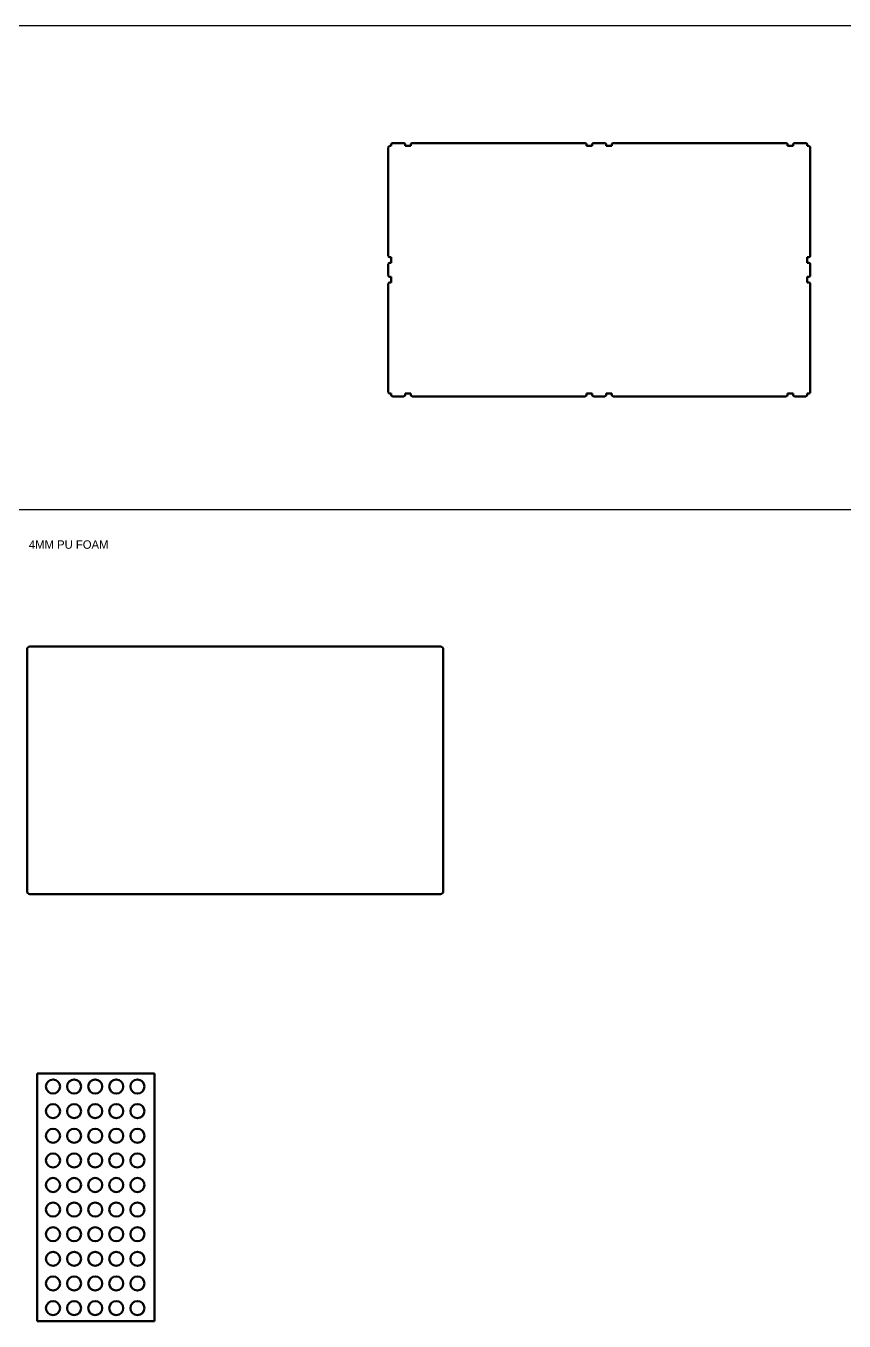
# Model space of a CAD drawing. Header units: inches. Extents: x -37 to 2382, y -491 to 489.
# Drawn here: x 843 to 1425, y -490 to 431 of the extents above; entities that cross this region are included whole.
import ezdxf

# ---------------------------------------------------------------- set-up
doc = ezdxf.new("R2010")
doc.units = ezdxf.units.IN
doc.header["$MEASUREMENT"] = 0
doc.layers.add('Layer 1', color=7, linetype='Continuous')
doc.layers.add('Layer 2', color=7, linetype='Continuous')

msp = doc.modelspace()

# ---------------------------------------------------------------- linework, layer by layer
msp.add_lwpolyline([(15.67, 87.45), (2381.81, 87.45), (2381.81, 431.18), (15.67, 431.18)], close=True)
at = {"layer": 'Layer 1', "color": 18, "lineweight": 50, "true_color": 0x020202}
for points in [[(844.31, -184), (844.31, -12)], [(1138.31, -10), (846.31, -10)], [(1140.31, -184), (1140.31, -12)], [(1138.31, -186), (846.31, -186)], [(851.49, -313.53), (851.49, -489.53)], [(934.99, -313.53), (851.49, -313.53)], [(934.99, -313.53), (934.99, -489.53)], [(851.49, -489.53), (934.99, -489.53)]]:
    msp.add_lwpolyline(points, dxfattribs=at)
for points in [[(846.31, -10), (845.2, -10), (844.31, -10.9), (844.31, -12)], [(1140.31, -12), (1140.31, -10.9), (1139.41, -10), (1138.31, -10)], [(844.31, -184), (844.31, -185.1), (845.2, -186), (846.31, -186)], [(1138.31, -186), (1139.41, -186), (1140.31, -185.1), (1140.31, -184)]]:
    msp.add_open_spline(points, degree=3, dxfattribs=at)
for points in [[(867.74, -322.78), (867.74, -320.02), (865.5, -317.78), (862.74, -317.78), (859.97, -317.78), (857.74, -320.02), (857.74, -322.78), (857.74, -325.54), (859.97, -327.78), (862.74, -327.78), (865.5, -327.78), (867.74, -325.54), (867.74, -322.78)], [(882.74, -322.78), (882.74, -320.02), (880.5, -317.78), (877.74, -317.78), (874.97, -317.78), (872.74, -320.02), (872.74, -322.78), (872.74, -325.54), (874.97, -327.78), (877.74, -327.78), (880.5, -327.78), (882.74, -325.54), (882.74, -322.78)], [(897.74, -322.78), (897.74, -320.02), (895.5, -317.78), (892.74, -317.78), (889.97, -317.78), (887.74, -320.02), (887.74, -322.78), (887.74, -325.54), (889.97, -327.78), (892.74, -327.78), (895.5, -327.78), (897.74, -325.54), (897.74, -322.78)], [(912.74, -322.78), (912.74, -320.02), (910.5, -317.78), (907.74, -317.78), (904.97, -317.78), (902.74, -320.02), (902.74, -322.78), (902.74, -325.54), (904.97, -327.78), (907.74, -327.78), (910.5, -327.78), (912.74, -325.54), (912.74, -322.78)], [(927.74, -322.78), (927.74, -320.02), (925.5, -317.78), (922.74, -317.78), (919.97, -317.78), (917.74, -320.02), (917.74, -322.78), (917.74, -325.54), (919.97, -327.78), (922.74, -327.78), (925.5, -327.78), (927.74, -325.54), (927.74, -322.78)], [(867.74, -340.28), (867.74, -337.52), (865.5, -335.28), (862.74, -335.28), (859.97, -335.28), (857.74, -337.52), (857.74, -340.28), (857.74, -343.04), (859.97, -345.28), (862.74, -345.28), (865.5, -345.28), (867.74, -343.04), (867.74, -340.28)], [(882.74, -340.28), (882.74, -337.52), (880.5, -335.28), (877.74, -335.28), (874.97, -335.28), (872.74, -337.52), (872.74, -340.28), (872.74, -343.04), (874.97, -345.28), (877.74, -345.28), (880.5, -345.28), (882.74, -343.04), (882.74, -340.28)], [(897.74, -340.28), (897.74, -337.52), (895.5, -335.28), (892.74, -335.28), (889.97, -335.28), (887.74, -337.52), (887.74, -340.28), (887.74, -343.04), (889.97, -345.28), (892.74, -345.28), (895.5, -345.28), (897.74, -343.04), (897.74, -340.28)], [(912.74, -340.28), (912.74, -337.52), (910.5, -335.28), (907.74, -335.28), (904.97, -335.28), (902.74, -337.52), (902.74, -340.28), (902.74, -343.04), (904.97, -345.28), (907.74, -345.28), (910.5, -345.28), (912.74, -343.04), (912.74, -340.28)], [(927.74, -340.28), (927.74, -337.52), (925.5, -335.28), (922.74, -335.28), (919.97, -335.28), (917.74, -337.52), (917.74, -340.28), (917.74, -343.04), (919.97, -345.28), (922.74, -345.28), (925.5, -345.28), (927.74, -343.04), (927.74, -340.28)], [(867.74, -357.78), (867.74, -355.02), (865.5, -352.78), (862.74, -352.78), (859.97, -352.78), (857.74, -355.02), (857.74, -357.78), (857.74, -360.54), (859.97, -362.78), (862.74, -362.78), (865.5, -362.78), (867.74, -360.54), (867.74, -357.78)], [(882.74, -357.78), (882.74, -355.02), (880.5, -352.78), (877.74, -352.78), (874.97, -352.78), (872.74, -355.02), (872.74, -357.78), (872.74, -360.54), (874.97, -362.78), (877.74, -362.78), (880.5, -362.78), (882.74, -360.54), (882.74, -357.78)], [(897.74, -357.78), (897.74, -355.02), (895.5, -352.78), (892.74, -352.78), (889.97, -352.78), (887.74, -355.02), (887.74, -357.78), (887.74, -360.54), (889.97, -362.78), (892.74, -362.78), (895.5, -362.78), (897.74, -360.54), (897.74, -357.78)], [(912.74, -357.78), (912.74, -355.02), (910.5, -352.78), (907.74, -352.78), (904.97, -352.78), (902.74, -355.02), (902.74, -357.78), (902.74, -360.54), (904.97, -362.78), (907.74, -362.78), (910.5, -362.78), (912.74, -360.54), (912.74, -357.78)], [(927.74, -357.78), (927.74, -355.02), (925.5, -352.78), (922.74, -352.78), (919.97, -352.78), (917.74, -355.02), (917.74, -357.78), (917.74, -360.54), (919.97, -362.78), (922.74, -362.78), (925.5, -362.78), (927.74, -360.54), (927.74, -357.78)], [(867.74, -375.28), (867.74, -372.52), (865.5, -370.28), (862.74, -370.28), (859.97, -370.28), (857.74, -372.52), (857.74, -375.28), (857.74, -378.04), (859.97, -380.28), (862.74, -380.28), (865.5, -380.28), (867.74, -378.04), (867.74, -375.28)], [(882.74, -375.28), (882.74, -372.52), (880.5, -370.28), (877.74, -370.28), (874.97, -370.28), (872.74, -372.52), (872.74, -375.28), (872.74, -378.04), (874.97, -380.28), (877.74, -380.28), (880.5, -380.28), (882.74, -378.04), (882.74, -375.28)], [(897.74, -375.28), (897.74, -372.52), (895.5, -370.28), (892.74, -370.28), (889.97, -370.28), (887.74, -372.52), (887.74, -375.28), (887.74, -378.04), (889.97, -380.28), (892.74, -380.28), (895.5, -380.28), (897.74, -378.04), (897.74, -375.28)], [(912.74, -375.28), (912.74, -372.52), (910.5, -370.28), (907.74, -370.28), (904.97, -370.28), (902.74, -372.52), (902.74, -375.28), (902.74, -378.04), (904.97, -380.28), (907.74, -380.28), (910.5, -380.28), (912.74, -378.04), (912.74, -375.28)], [(927.74, -375.28), (927.74, -372.52), (925.5, -370.28), (922.74, -370.28), (919.97, -370.28), (917.74, -372.52), (917.74, -375.28), (917.74, -378.04), (919.97, -380.28), (922.74, -380.28), (925.5, -380.28), (927.74, -378.04), (927.74, -375.28)], [(867.74, -392.78), (867.74, -390.02), (865.5, -387.78), (862.74, -387.78), (859.97, -387.78), (857.74, -390.02), (857.74, -392.78), (857.74, -395.54), (859.97, -397.78), (862.74, -397.78), (865.5, -397.78), (867.74, -395.54), (867.74, -392.78)], [(882.74, -392.78), (882.74, -390.02), (880.5, -387.78), (877.74, -387.78), (874.97, -387.78), (872.74, -390.02), (872.74, -392.78), (872.74, -395.54), (874.97, -397.78), (877.74, -397.78), (880.5, -397.78), (882.74, -395.54), (882.74, -392.78)], [(897.74, -392.78), (897.74, -390.02), (895.5, -387.78), (892.74, -387.78), (889.97, -387.78), (887.74, -390.02), (887.74, -392.78), (887.74, -395.54), (889.97, -397.78), (892.74, -397.78), (895.5, -397.78), (897.74, -395.54), (897.74, -392.78)], [(912.74, -392.78), (912.74, -390.02), (910.5, -387.78), (907.74, -387.78), (904.97, -387.78), (902.74, -390.02), (902.74, -392.78), (902.74, -395.54), (904.97, -397.78), (907.74, -397.78), (910.5, -397.78), (912.74, -395.54), (912.74, -392.78)], [(927.74, -392.78), (927.74, -390.02), (925.5, -387.78), (922.74, -387.78), (919.97, -387.78), (917.74, -390.02), (917.74, -392.78), (917.74, -395.54), (919.97, -397.78), (922.74, -397.78), (925.5, -397.78), (927.74, -395.54), (927.74, -392.78)], [(867.74, -410.28), (867.74, -407.52), (865.5, -405.28), (862.74, -405.28), (859.97, -405.28), (857.74, -407.52), (857.74, -410.28), (857.74, -413.04), (859.97, -415.28), (862.74, -415.28), (865.5, -415.28), (867.74, -413.04), (867.74, -410.28)], [(882.74, -410.28), (882.74, -407.52), (880.5, -405.28), (877.74, -405.28), (874.97, -405.28), (872.74, -407.52), (872.74, -410.28), (872.74, -413.04), (874.97, -415.28), (877.74, -415.28), (880.5, -415.28), (882.74, -413.04), (882.74, -410.28)], [(897.74, -410.28), (897.74, -407.52), (895.5, -405.28), (892.74, -405.28), (889.97, -405.28), (887.74, -407.52), (887.74, -410.28), (887.74, -413.04), (889.97, -415.28), (892.74, -415.28), (895.5, -415.28), (897.74, -413.04), (897.74, -410.28)], [(912.74, -410.28), (912.74, -407.52), (910.5, -405.28), (907.74, -405.28), (904.97, -405.28), (902.74, -407.52), (902.74, -410.28), (902.74, -413.04), (904.97, -415.28), (907.74, -415.28), (910.5, -415.28), (912.74, -413.04), (912.74, -410.28)], [(927.74, -410.28), (927.74, -407.52), (925.5, -405.28), (922.74, -405.28), (919.97, -405.28), (917.74, -407.52), (917.74, -410.28), (917.74, -413.04), (919.97, -415.28), (922.74, -415.28), (925.5, -415.28), (927.74, -413.04), (927.74, -410.28)], [(867.74, -427.78), (867.74, -425.02), (865.5, -422.78), (862.74, -422.78), (859.97, -422.78), (857.74, -425.02), (857.74, -427.78), (857.74, -430.54), (859.97, -432.78), (862.74, -432.78), (865.5, -432.78), (867.74, -430.54), (867.74, -427.78)], [(882.74, -427.78), (882.74, -425.02), (880.5, -422.78), (877.74, -422.78), (874.97, -422.78), (872.74, -425.02), (872.74, -427.78), (872.74, -430.54), (874.97, -432.78), (877.74, -432.78), (880.5, -432.78), (882.74, -430.54), (882.74, -427.78)], [(897.74, -427.78), (897.74, -425.02), (895.5, -422.78), (892.74, -422.78), (889.97, -422.78), (887.74, -425.02), (887.74, -427.78), (887.74, -430.54), (889.97, -432.78), (892.74, -432.78), (895.5, -432.78), (897.74, -430.54), (897.74, -427.78)], [(912.74, -427.78), (912.74, -425.02), (910.5, -422.78), (907.74, -422.78), (904.97, -422.78), (902.74, -425.02), (902.74, -427.78), (902.74, -430.54), (904.97, -432.78), (907.74, -432.78), (910.5, -432.78), (912.74, -430.54), (912.74, -427.78)], [(927.74, -427.78), (927.74, -425.02), (925.5, -422.78), (922.74, -422.78), (919.97, -422.78), (917.74, -425.02), (917.74, -427.78), (917.74, -430.54), (919.97, -432.78), (922.74, -432.78), (925.5, -432.78), (927.74, -430.54), (927.74, -427.78)], [(867.74, -445.28), (867.74, -442.52), (865.5, -440.28), (862.74, -440.28), (859.97, -440.28), (857.74, -442.52), (857.74, -445.28), (857.74, -448.04), (859.97, -450.28), (862.74, -450.28), (865.5, -450.28), (867.74, -448.04), (867.74, -445.28)], [(882.74, -445.28), (882.74, -442.52), (880.5, -440.28), (877.74, -440.28), (874.97, -440.28), (872.74, -442.52), (872.74, -445.28), (872.74, -448.04), (874.97, -450.28), (877.74, -450.28), (880.5, -450.28), (882.74, -448.04), (882.74, -445.28)], [(897.74, -445.28), (897.74, -442.52), (895.5, -440.28), (892.74, -440.28), (889.97, -440.28), (887.74, -442.52), (887.74, -445.28), (887.74, -448.04), (889.97, -450.28), (892.74, -450.28), (895.5, -450.28), (897.74, -448.04), (897.74, -445.28)], [(912.74, -445.28), (912.74, -442.52), (910.5, -440.28), (907.74, -440.28), (904.97, -440.28), (902.74, -442.52), (902.74, -445.28), (902.74, -448.04), (904.97, -450.28), (907.74, -450.28), (910.5, -450.28), (912.74, -448.04), (912.74, -445.28)], [(927.74, -445.28), (927.74, -442.52), (925.5, -440.28), (922.74, -440.28), (919.97, -440.28), (917.74, -442.52), (917.74, -445.28), (917.74, -448.04), (919.97, -450.28), (922.74, -450.28), (925.5, -450.28), (927.74, -448.04), (927.74, -445.28)], [(867.74, -462.78), (867.74, -460.02), (865.5, -457.78), (862.74, -457.78), (859.97, -457.78), (857.74, -460.02), (857.74, -462.78), (857.74, -465.54), (859.97, -467.78), (862.74, -467.78), (865.5, -467.78), (867.74, -465.54), (867.74, -462.78)], [(882.74, -462.78), (882.74, -460.02), (880.5, -457.78), (877.74, -457.78), (874.97, -457.78), (872.74, -460.02), (872.74, -462.78), (872.74, -465.54), (874.97, -467.78), (877.74, -467.78), (880.5, -467.78), (882.74, -465.54), (882.74, -462.78)], [(897.74, -462.78), (897.74, -460.02), (895.5, -457.78), (892.74, -457.78), (889.97, -457.78), (887.74, -460.02), (887.74, -462.78), (887.74, -465.54), (889.97, -467.78), (892.74, -467.78), (895.5, -467.78), (897.74, -465.54), (897.74, -462.78)], [(912.74, -462.78), (912.74, -460.02), (910.5, -457.78), (907.74, -457.78), (904.97, -457.78), (902.74, -460.02), (902.74, -462.78), (902.74, -465.54), (904.97, -467.78), (907.74, -467.78), (910.5, -467.78), (912.74, -465.54), (912.74, -462.78)], [(927.74, -462.78), (927.74, -460.02), (925.5, -457.78), (922.74, -457.78), (919.97, -457.78), (917.74, -460.02), (917.74, -462.78), (917.74, -465.54), (919.97, -467.78), (922.74, -467.78), (925.5, -467.78), (927.74, -465.54), (927.74, -462.78)], [(867.74, -480.28), (867.74, -477.52), (865.5, -475.28), (862.74, -475.28), (859.97, -475.28), (857.74, -477.52), (857.74, -480.28), (857.74, -483.04), (859.97, -485.28), (862.74, -485.28), (865.5, -485.28), (867.74, -483.04), (867.74, -480.28)], [(882.74, -480.28), (882.74, -477.52), (880.5, -475.28), (877.74, -475.28), (874.97, -475.28), (872.74, -477.52), (872.74, -480.28), (872.74, -483.04), (874.97, -485.28), (877.74, -485.28), (880.5, -485.28), (882.74, -483.04), (882.74, -480.28)], [(897.74, -480.28), (897.74, -477.52), (895.5, -475.28), (892.74, -475.28), (889.97, -475.28), (887.74, -477.52), (887.74, -480.28), (887.74, -483.04), (889.97, -485.28), (892.74, -485.28), (895.5, -485.28), (897.74, -483.04), (897.74, -480.28)], [(912.74, -480.28), (912.74, -477.52), (910.5, -475.28), (907.74, -475.28), (904.97, -475.28), (902.74, -477.52), (902.74, -480.28), (902.74, -483.04), (904.97, -485.28), (907.74, -485.28), (910.5, -485.28), (912.74, -483.04), (912.74, -480.28)], [(927.74, -480.28), (927.74, -477.52), (925.5, -475.28), (922.74, -475.28), (919.97, -475.28), (917.74, -477.52), (917.74, -480.28), (917.74, -483.04), (919.97, -485.28), (922.74, -485.28), (925.5, -485.28), (927.74, -483.04), (927.74, -480.28)]]:
    msp.add_open_spline(points, degree=3, knots=[0, 0, 0, 0, 1, 1, 1, 2, 2, 2, 3, 3, 3, 4, 4, 4, 4], dxfattribs=at)
at = {"layer": 'Layer 2', "color": 18, "lineweight": 50, "true_color": 0x020202}
for points in [[(1101.19, 267.81), (1101.19, 344.81)], [(1102.19, 345.81), (1103.19, 345.81)], [(1103.19, 346.81), (1103.19, 345.81)], [(1104.19, 347.81), (1112.19, 347.81)], [(1113.19, 346.81), (1113.19, 345.81)], [(1117.19, 345.81), (1113.19, 345.81)], [(1117.19, 345.81), (1117.19, 346.81)], [(1118.19, 347.81), (1241.19, 347.81)], [(1242.19, 345.81), (1242.19, 346.81)], [(1242.19, 345.81), (1246.19, 345.81)], [(1246.19, 345.81), (1246.19, 346.81)], [(1247.19, 347.81), (1255.19, 347.81)], [(1256.19, 346.81), (1256.19, 345.81)], [(1256.19, 345.81), (1260.19, 345.81)], [(1260.19, 346.81), (1260.19, 345.81)], [(1261.19, 347.81), (1384.19, 347.81)], [(1385.19, 345.81), (1385.19, 346.81)], [(1385.19, 345.81), (1389.19, 345.81)], [(1389.19, 346.81), (1389.19, 345.81)], [(1390.19, 347.81), (1398.19, 347.81)], [(1399.19, 345.81), (1399.19, 346.81)], [(1399.19, 345.81), (1400.19, 345.81)], [(1401.19, 267.81), (1401.19, 344.81)], [(1101.19, 261.81), (1101.19, 253.81)], [(1102.19, 266.81), (1103.19, 266.81)], [(1102.19, 262.81), (1103.19, 262.81)], [(1103.19, 262.81), (1103.19, 266.81)], [(1400.19, 266.81), (1399.19, 266.81)], [(1399.19, 262.81), (1399.19, 266.81)], [(1400.19, 262.81), (1399.19, 262.81)], [(1401.19, 253.81), (1401.19, 261.81)], [(1102.19, 252.81), (1103.19, 252.81)], [(1103.19, 248.81), (1102.19, 248.81)], [(1103.19, 248.81), (1103.19, 252.81)], [(1399.19, 252.81), (1400.19, 252.81)], [(1399.19, 248.81), (1399.19, 252.81)], [(1399.19, 248.81), (1400.19, 248.81)], [(1101.19, 170.81), (1101.19, 247.81)], [(1401.19, 170.81), (1401.19, 247.81)], [(1102.19, 169.81), (1103.19, 169.81)], [(1103.19, 168.81), (1103.19, 169.81)], [(1112.19, 167.81), (1104.19, 167.81)], [(1113.19, 168.81), (1113.19, 169.81)], [(1117.19, 169.81), (1113.19, 169.81)], [(1117.19, 168.81), (1117.19, 169.81)], [(1241.19, 167.81), (1118.19, 167.81)], [(1246.19, 169.81), (1242.19, 169.81)], [(1242.19, 169.81), (1242.19, 168.81)], [(1246.19, 169.81), (1246.19, 168.81)], [(1255.19, 167.81), (1247.19, 167.81)], [(1260.19, 169.81), (1256.19, 169.81)], [(1256.19, 168.81), (1256.19, 169.81)], [(1260.19, 169.81), (1260.19, 168.81)], [(1384.19, 167.81), (1261.19, 167.81)], [(1389.19, 169.81), (1385.19, 169.81)], [(1385.19, 168.81), (1385.19, 169.81)], [(1389.19, 169.81), (1389.19, 168.81)], [(1390.19, 167.81), (1398.19, 167.81)], [(1400.19, 169.81), (1399.19, 169.81)], [(1399.19, 168.81), (1399.19, 169.81)]]:
    msp.add_lwpolyline(points, dxfattribs=at)
for points in [[(1102.19, 345.81), (1101.64, 345.81), (1101.19, 345.36), (1101.19, 344.81)], [(1104.19, 347.81), (1103.64, 347.81), (1103.19, 347.36), (1103.19, 346.81)], [(1113.19, 346.81), (1113.19, 347.36), (1112.74, 347.81), (1112.19, 347.81)], [(1118.19, 347.81), (1117.64, 347.81), (1117.19, 347.36), (1117.19, 346.81)], [(1242.19, 346.81), (1242.19, 347.36), (1241.74, 347.81), (1241.19, 347.81)], [(1247.19, 347.81), (1246.64, 347.81), (1246.19, 347.36), (1246.19, 346.81)], [(1256.19, 346.81), (1256.19, 347.36), (1255.74, 347.81), (1255.19, 347.81)], [(1261.19, 347.81), (1260.64, 347.81), (1260.19, 347.36), (1260.19, 346.81)], [(1385.19, 346.81), (1385.19, 347.36), (1384.74, 347.81), (1384.19, 347.81)], [(1390.19, 347.81), (1389.64, 347.81), (1389.19, 347.36), (1389.19, 346.81)], [(1399.19, 346.81), (1399.19, 347.36), (1398.74, 347.81), (1398.19, 347.81)], [(1401.19, 344.81), (1401.19, 345.36), (1400.74, 345.81), (1400.19, 345.81)], [(1101.19, 267.81), (1101.19, 267.25), (1101.64, 266.81), (1102.19, 266.81)], [(1400.19, 266.81), (1400.74, 266.81), (1401.19, 267.25), (1401.19, 267.81)], [(1102.19, 262.81), (1101.64, 262.81), (1101.19, 262.36), (1101.19, 261.81)], [(1401.19, 261.81), (1401.19, 262.36), (1400.74, 262.81), (1400.19, 262.81)], [(1101.19, 253.81), (1101.19, 253.25), (1101.64, 252.81), (1102.19, 252.81)], [(1102.19, 248.81), (1101.64, 248.81), (1101.19, 248.36), (1101.19, 247.81)], [(1400.19, 252.81), (1400.74, 252.81), (1401.19, 253.25), (1401.19, 253.81)], [(1401.19, 247.81), (1401.19, 248.36), (1400.74, 248.81), (1400.19, 248.81)], [(1101.19, 170.81), (1101.19, 170.25), (1101.64, 169.81), (1102.19, 169.81)], [(1103.19, 168.81), (1103.19, 168.25), (1103.64, 167.81), (1104.19, 167.81)], [(1112.19, 167.81), (1112.74, 167.81), (1113.19, 168.25), (1113.19, 168.81)], [(1117.19, 168.81), (1117.19, 168.25), (1117.64, 167.81), (1118.19, 167.81)], [(1241.19, 167.81), (1241.74, 167.81), (1242.19, 168.25), (1242.19, 168.81)], [(1246.19, 168.81), (1246.19, 168.25), (1246.64, 167.81), (1247.19, 167.81)], [(1255.19, 167.81), (1255.74, 167.81), (1256.19, 168.25), (1256.19, 168.81)], [(1260.19, 168.81), (1260.19, 168.25), (1260.64, 167.81), (1261.19, 167.81)], [(1384.19, 167.81), (1384.74, 167.81), (1385.19, 168.25), (1385.19, 168.81)], [(1389.19, 168.81), (1389.19, 168.25), (1389.64, 167.81), (1390.19, 167.81)], [(1398.19, 167.81), (1398.74, 167.81), (1399.19, 168.25), (1399.19, 168.81)], [(1400.19, 169.81), (1400.74, 169.81), (1401.19, 170.25), (1401.19, 170.81)]]:
    msp.add_open_spline(points, degree=3, dxfattribs=at)

# ---------------------------------------------------------------- texts
at = {"insert": (845.59, 65.5), "char_height": 6, "attachment_point": 1}
msp.add_mtext_dynamic_manual_height_columns('4MM PU FOAM', width=276.7735, gutter_width=1, heights=[0], dxfattribs=at)

doc.saveas('drawing.dxf')
